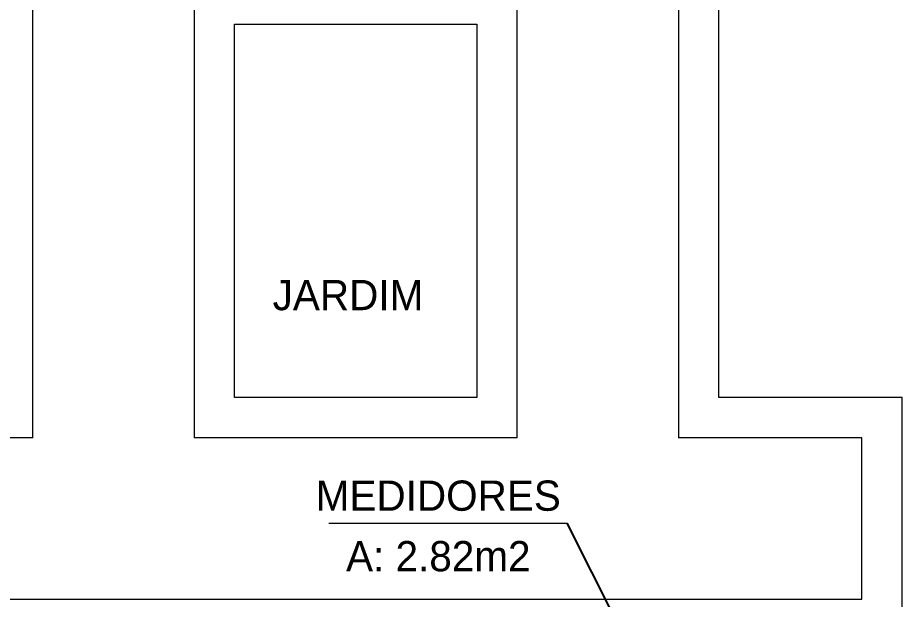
# Model space of a CAD drawing. Header units: metres. Extents: x -4.2 to 85, y -21.1 to 42.
# Drawn here: x 22.889 to 27.274, y 24.289 to 27.173 of the extents above; entities that cross this region are included whole.
import ezdxf

# ---------------------------------------------------------------- set-up
doc = ezdxf.new("R2010")
doc.units = ezdxf.units.M
doc.header["$MEASUREMENT"] = 0
doc.layers.add('31 - Pisos', color=7, linetype='Continuous', lineweight=0)
doc.layers.add('7 - Alvenaria', color=7, linetype='Continuous', lineweight=0)
doc.layers.add('PSG-ARE-HTC', color=6, linetype='Continuous', plot=False)
doc.styles.add('Style-INTL_ENGINEERING', font='INTL_ENGINEERING.shx')
doc.dimstyles.get("Standard").update_dxf_attribs({"dimtxt": 0.18, "dimasz": 0.18, "dimexe": 0.18, "dimexo": 0.0625, "dimgap": 0.09, "dimtad": 0, "dimtih": 1, "dimtoh": 1, "dimdec": 4, "dimzin": 1, "dimdsep": 46, "dimtxsty": 'Standard', "dimcen": 0, "dimadec": 0, "dimazin": 0, "dimtfac": 1, "dimtdec": 4, "dimtofl": 0, "dimtmove": 0, "dimatfit": 3, "dimfxl": 0, "dimtolj": 1, "dimtzin": 1, "dimarcsym": 0})

# ---------------------------------------------------------------- blocks, each defined once
blk = doc.blocks.new('TerminatorOpen')
at = {"color": 0, "linetype": 'ByBlock', "lineweight": -2}
for q in [(-1, 0.5), (-1, 0), (-1, -0.5)]:
    blk.add_line((0, 0), q, dxfattribs=at)

msp = doc.modelspace()

# ---------------------------------------------------------------- linework, layer by layer
at = {"layer": '31 - Pisos', "color": 30, "linetype": 'Continuous', "lineweight": 13}
for p, q in [((26.1643, 31.0041), (26.1643, 25.089)), ((26.3643, 25.289), (26.3643, 30.8041)), ((22.9643, 25.089), (22.9643, 27.3409)), ((23.7643, 27.3409), (23.7643, 25.089)), ((25.3643, 25.089), (25.3643, 27.3409)), ((23.9643, 25.289), (23.9643, 27.1409)), ((23.9643, 27.1409), (25.1643, 27.1409)), ((25.1643, 27.1409), (25.1643, 25.289)), ((25.1643, 25.289), (23.9643, 25.289)), ((27.2738, 25.289), (26.3643, 25.289)), ((22.9643, 25.089), (22.1643, 25.089)), ((25.3643, 25.089), (23.7643, 25.089)), ((27.0737, 25.089), (26.1643, 25.089)), ((27.0738, 24.289), (27.0737, 25.089)), ((22.1643, 24.289), (27.0738, 24.289))]:
    msp.add_line(p, q, dxfattribs=at)
at = {"layer": '7 - Alvenaria', "color": 2, "linetype": 'Continuous', "lineweight": 0}
msp.add_line((24.4316, 24.6662), (25.6131, 24.6662), dxfattribs=at)
at = {"layer": 'PSG-ARE-HTC', "linetype": 'Continuous', "lineweight": 13}
msp.add_line((27.2738, 24.089), (27.2737, 25.289), dxfattribs=at)

# ---------------------------------------------------------------- texts
at = {"layer": '7 - Alvenaria', "color": 2, "linetype": 'Continuous', "lineweight": 13, "char_height": 0.15, "attachment_point": 5, "line_spacing_factor": 1.200006, "style": 'Style-INTL_ENGINEERING'}
for s, insert in [('JARDIM\\P', (24.5263, 25.7964)), ('MEDIDORES\\PA: 2.82m2\\P', (24.974, 24.6519))]:
    msp.add_mtext(s, dxfattribs=dict(at, insert=insert))

# ---------------------------------------------------------------- leaders
at = {"layer": '7 - Alvenaria', "color": 2, "linetype": 'Continuous', "lineweight": 13}
msp.add_leader([(26.3517, 23.1986), (25.6131, 24.6662)], dimstyle='Standard', override={"dimtxt": 0.14925, "dimasz": 0.14925, "dimgap": 0, "dimtad": 1, "dimtxsty": 'Style-INTL_ENGINEERING', "dimldrblk": 'TerminatorOpen'}, dxfattribs=at)

doc.saveas('drawing.dxf')
